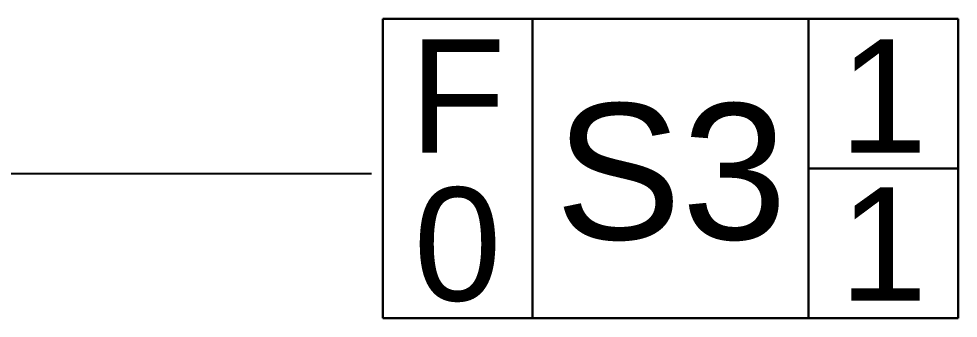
# Model space of a CAD drawing. Header units: inches. Extents: x -1132 to 5570, y -1986 to 4304.
# Drawn here: x 2987.6 to 3048.8, y -1358.4 to -1338.9 of the extents above; entities that cross this region are included whole.
import ezdxf

# ---------------------------------------------------------------- set-up
doc = ezdxf.new("R2010")
doc.units = ezdxf.units.IN
doc.header["$LTSCALE"] = 96
doc.header["$MEASUREMENT"] = 0
doc.layers.get('0').update_dxf_attribs({"linetype": 'CONTINUOUS'})
doc.layers.add('A-WALL-IDEN', color=211, linetype='CONTINUOUS', lineweight=25)
doc.styles.add('Arial_1', font='arial.ttf', dxfattribs={"height": 8.851796})
doc.styles.add('Arial_2', font='arial.ttf', dxfattribs={"height": 7.376497})

# ---------------------------------------------------------------- blocks, each defined once
blk = doc.blocks.new('Tag-Wall - Standard-1146418-2ND FLR PLAN - EAST WING')
at = {"layer": 'A-WALL-IDEN'}
for p, q in [((-0.09375, 0.11719), (-0.19531, 0.11719)), ((-0.19531, 0.11719), (-0.19531, -0.08594)), ((-0.19531, -0.08594), (-0.19531, 0.11719)), ((-0.19531, 0.11719), (0.19531, 0.11719)), ((-0.09375, -0.08594), (-0.09375, 0.11719)), ((0.09375, 0.11719), (-0.09375, 0.11719)), ((-0.09375, 0.11719), (-0.09375, -0.08594)), ((0.09375, -0.08594), (0.09375, 0.11719)), ((0.19531, 0.11719), (0.09375, 0.11719)), ((0.09375, 0.11719), (0.09375, 0.01563)), ((0.19531, 0.11719), (0.19531, -0.08594)), ((0.19531, 0.01563), (0.19531, 0.11719)), ((0.19531, 0.01563), (0.09375, 0.01563)), ((0.09375, 0.01563), (0.09375, -0.08594)), ((0.09375, 0.01563), (0.19531, 0.01563)), ((0.19531, -0.08594), (0.19531, 0.01563)), ((-0.19531, -0.08594), (-0.09375, -0.08594)), ((0.19531, -0.08594), (-0.19531, -0.08594)), ((-0.09375, -0.08594), (0.09375, -0.08594)), ((0.09375, -0.08594), (0.19531, -0.08594))]:
    blk.add_line(p, q, dxfattribs=at)
blk = doc.blocks.new('block')
at = {"layer": 'A-WALL-IDEN'}
blk.add_line((3078.45572142, 873.99454399), (3105.22447173, 873.99454399), dxfattribs=at)
at = {"layer": 'A-WALL-IDEN', "xscale": 95.99999999999994, "yscale": 95.99999999999994, "zscale": 95.99999999999994}
blk.add_blockref('Tag-Wall - Standard-1146418-2ND FLR PLAN - EAST WING', (3124.72447173, 872.81862857), dxfattribs=at)
at = {"layer": 'A-WALL-IDEN', "lineweight": 13, "attachment_point": 2, "line_spacing_factor": 0.938532}
for s, insert, char_height, width, style in [('F', (3110.84009009, 882.72867385), 7.37649701, 7.47, 'Arial_2'), ('1', (3138.59009009, 882.72867385), 7.37649701, 6.84, 'Arial_2'), ('S3', (3124.7578924, 878.55197801), 8.851796407, 18.036, 'Arial_1'), ('0', (3110.84009009, 873.08541795), 7.37649701, 6.84, 'Arial_2'), ('1', (3138.59009009, 873.08541795), 7.37649701, 6.84, 'Arial_2')]:
    blk.add_mtext(s, dxfattribs=dict(at, insert=insert, char_height=char_height, width=width, style=style))

msp = doc.modelspace()

# ---------------------------------------------------------------- block references
msp.add_blockref('block', (-94.686, -2222.929))

doc.saveas('drawing.dxf')
